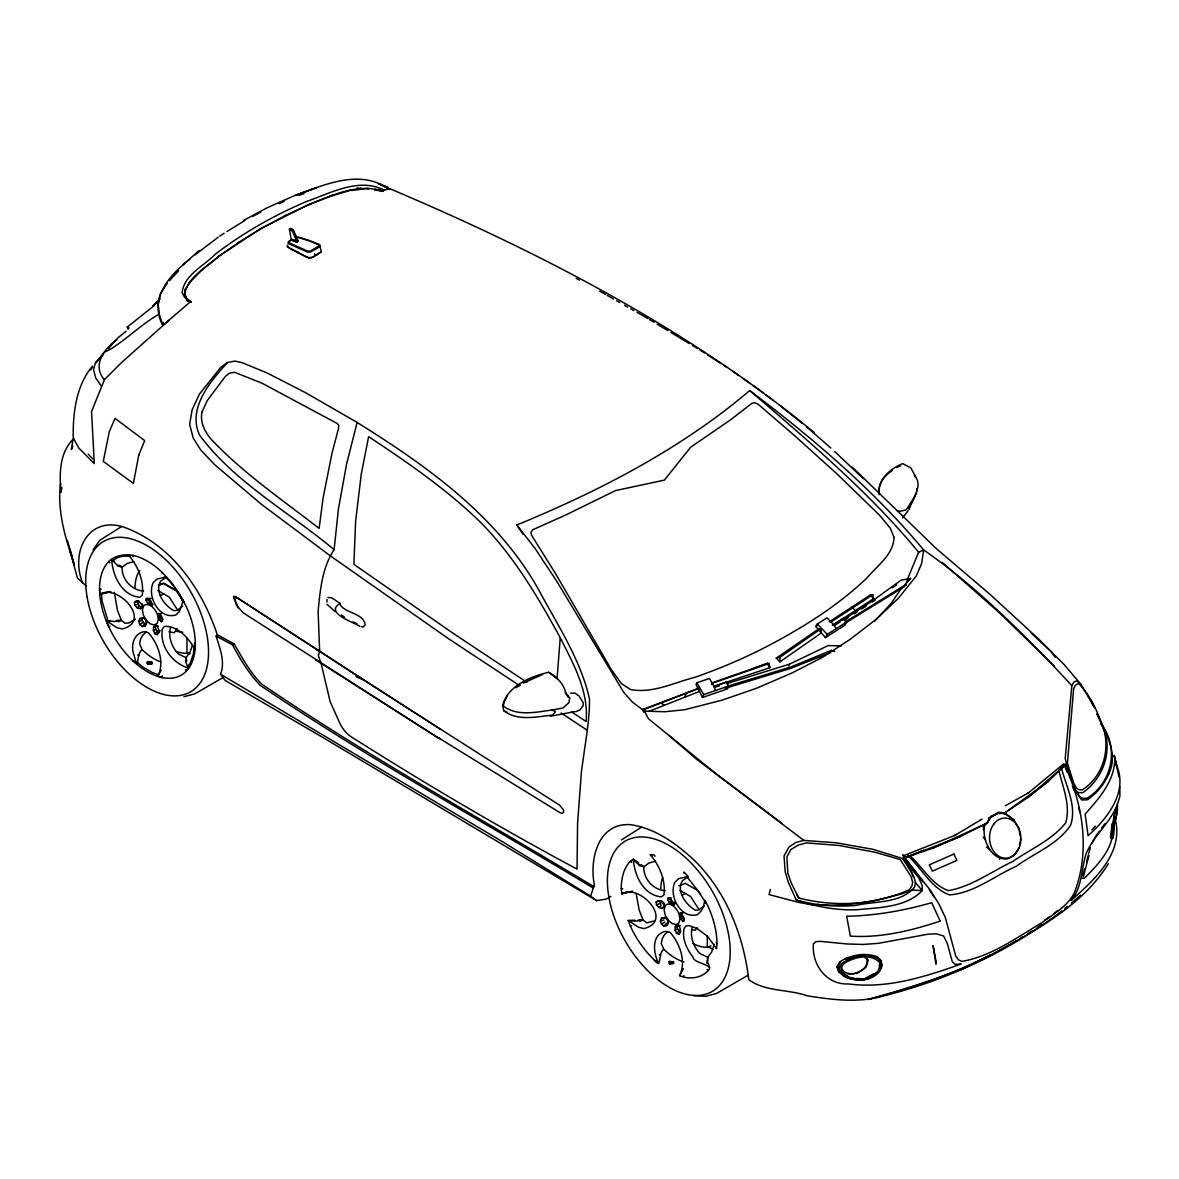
<?xml version="1.0" encoding="UTF-8"?>
<svg xmlns="http://www.w3.org/2000/svg" width="1179" height="1179" viewBox="0 0 1179 1179"><rect width="100%" height="100%" fill="white"/><g stroke="black" fill="none" stroke-linecap="round" stroke-linejoin="round"><path stroke-width="1.5" d="M186.945 638.06L186.945 652.105L190.025 653.873M707.312 935.979L707.312 946.192L712.823 949.375M287.514 245.114L287.381 247.015C313.024 259.115 285.672 248.121 287.484 245.777M1018.848 847.878L1014.323 854.996L1007.559 858.887C991.156 860.361 982.416 840.421 984.318 826.553L986.175 823.119M158.62 632.799L158.664 629.321L157.264 626.196L155.245 625.238L153.565 627.154L153.417 630.691L154.906 633.771L157.146 634.597L159.917 630.573M1114.243 821.041L1113.846 833.936L1112.534 838.623C1111.09 827.422 1118.458 816.664 1117.044 805.625L1119.903 796.297L1119.844 786.732M779.953 661.817L780.041 657.234L820.835 628.879L821.218 633.02L779.953 661.817L776.268 658.118L818.138 629.291L820.835 628.879M192.545 644.839L190.025 652.311L186.061 657.631L185.943 662.701L188.36 668.095L186.149 671.249M879.357 964.953L879.195 971.363L879.799 970.73M983.419 829.913L983.507 826.258L984.318 826.553M1114.302 821.07L1112.74 837.193C1111.502 825.993 1119.018 815.22 1117.265 804.211M1112.652 835.808L1112.681 835.513M502.652 705.499L503.787 710.701C517.537 721.504 536.519 716.685 552.361 715.137L555.545 711.703L552.14 710.009C535.988 712.131 516.549 716.788 502.652 705.499C507.722 685.677 530.579 676.451 548.677 672.295C556.856 676.864 564.107 684.188 565.964 693.665L565.272 692.53L568.307 697.32M1108.525 774.264C1119.21 753.455 1105.18 732.704 1096.883 714.017M151.811 663.777L151.855 662.185L147.375 661.905L147.67 664.16L151.811 663.777L147.67 664.16M673.489 963.39L673.548 961.799L669.053 961.519L669.363 963.774L673.489 963.39L669.363 963.774M678.957 925.81L680.357 928.934L680.312 932.412L678.839 934.21L676.599 933.385L675.11 930.305L675.243 926.768L676.938 924.852L679.929 925.839L676.938 924.852M907.904 855.07L908.169 855.35M291.434 240.148L297.137 242.196L291.434 240.148L289.415 229.227L290.727 228.475L293.527 230.347L298.479 241.415L298.036 240.663L296.843 241.489M162.171 573.362L162.23 572.419A67.719 39.099 60 0 0 132.623 555.338C124.119 553.983 115.085 555.353 108.689 561.602A67.719 39.099 60 0 0 115.38 639.062A67.719 39.099 60 0 0 179.473 676.053A67.719 39.099 60 0 0 186.164 606.33L179.473 593.877L171.368 582.411L162.23 572.419M683.849 872.976L683.908 872.033L687.961 876.454L686.856 876.719L700.635 894.109M557.063 678.559L560.246 637.721C537.034 595.38 512.113 553.025 477.244 519.084C444.203 487.708 406.549 461.726 368.614 436.672L361.29 474.002L355.631 521.103L353.877 564.358L453.473 633.536L526.866 682.258M880.109 969.285L881.774 965.07L880.89 960.369L877.235 956.817C864.885 952.028 850.501 955.093 839.802 961.858L837.046 966.588L838.505 971.614L843.663 976.035L851.886 979.292M186.709 300.601L191.145 302.104L186.267 298.258L184.572 294.278C187.446 276.697 207.18 267.191 219.161 256.035L260.515 228.785L307.041 205.367C330.68 196.082 357.134 182.391 382.983 191.352L384.148 190.011L390.161 188.832C540.277 252.439 687.858 328.72 814.35 432.634M644.486 712.013L644.736 709.286L699.265 688.168L699.456 691.439L649.231 711.246M351.489 190.526L367.995 188.375M1093.419 705.808L1081.025 684.498L1076.781 680.887L1073.981 681.904L1071.844 685.677L1065.212 758.406L1069.088 774.574M916.643 491.555L916.908 488.666M188.36 668.095C172.208 663.129 159.563 646.239 162.304 629.114L164.323 626.373C177.882 625.622 188.419 638.193 194.815 648.877L195.272 644.058L194.417 643.218M707.827 970.862C715.771 964.378 693.385 963.921 692.898 956.891C686.738 949.021 681.993 938.911 683.997 928.728L686.016 925.987L688.831 925.544L696.936 928.448L707.356 936.17L716.508 948.491L716.965 943.672A67.719 39.099 60 0 0 707.857 905.944L704.865 900.388L703.391 906.784L701.24 910.895L697.6 914.521C680.99 919.679 668.419 896.099 674.845 882.305L678.529 878.723L687.961 876.454M704.821 900.844L705.337 902.76M320.939 663.217L318.345 655.583L319.642 651.604L318.124 611.061C320.202 590.016 322.162 567.6 334.114 549.65L338.432 508.945L346.597 464.054L357.119 422.421L305.435 392.622L267.029 372.932L242.535 362.823L235.107 361.083L227.488 362.498L220.709 367.347L199.413 394.11L192.177 409.673L189.642 424.278L193.164 437.954L200.754 449.98L215.064 465.027L261.119 504.052L330.179 555.751L448.919 638.989L519.63 685.633M146.181 623.838L144.634 623.779L142.217 620.346L142.423 618.503L143.897 617.943L145.96 619.491L146.889 622.188L145.135 625.916L142.394 626.55L139.815 624.59L138.695 621.304L139.903 618.489L143.897 617.943M1111.134 833.582L1111.031 838.726L1112.003 837.65M1111.709 828.469L1115.776 807.969M1113.728 817.917L1115.806 808.809M321.101 663.335L330.12 701.608L340.318 724.215A27.795 18.51 69.7 0 0 351.371 736.934C425.059 783.563 500.161 827.967 577.062 869.115L577.563 823.281L581.483 771.154L584.843 747.339C587.26 731.289 589.662 715.181 589.485 698.911C580.775 660.314 558.566 626.638 540.011 592.241C499.056 517.168 428.006 466.707 357.119 422.421M152.297 605.623L150.941 601.113L148.48 598.785L146.358 598.46L146.034 600.199L147.699 602.97L152.297 605.623L152.916 604.252L151.059 604.296L148.746 599.698L149.571 598.446L151.059 598.652M674.845 902.952L674.609 903.866L672.752 903.91L670.895 901.729L671.264 898.059L668.051 898.074L667.727 899.813L669.392 902.598L672.074 904.794L673.975 905.236L675.081 901.994M185.516 288.767L184.985 294.544L186.798 298.596L191.145 302.104L188.006 300.674M185.619 660.697L186.061 657.631L178.338 654.05C171.648 647.035 167.993 636.704 170.601 627.169M706.884 963.39L707.754 957.245L711.718 951.925L714.238 944.453M438.352 737.73L560.01 812.685L562.354 813.333L563.562 812.331L563.547 809.958L559.612 805.154L362.881 679.59L235.446 596.574L233.707 596.427L236.478 605.254L243.228 612.829L439.148 738.496L315.825 659.975L320.865 662.082M60.63 483.154C56.798 510.92 65.641 538.995 74.498 565.124L70.327 551.875L77.475 578.182L86.524 586.214M161.228 621.701L162.481 621.289L162.51 618.651L161.066 615.438L159.224 613.434L158.06 613.787L159.474 619.638L161.228 621.701L162.731 619.506L159.327 615.998L159.666 613.817L161.287 613.566M682.921 921.315L684.409 919.119L681.02 915.611L681.359 913.43L682.98 913.18L679.738 913.401L681.153 919.252L682.921 921.315L684.174 920.917L684.188 918.264L680.917 913.047M72.921 439.723L71.359 449.523L72.862 446.384M163.409 322.265L162.894 325.419L189.893 302.178L184.587 297.196L182.155 292.731C183.953 274.84 204.1 265.894 215.418 254.104C243.405 232.676 274.28 215.241 306.673 201.417C330.857 193.032 358.667 177.322 384.148 190.011M61.824 487.561L61.043 492.306C59.304 473.752 59.274 452.677 73.673 438.691M770.359 889.497L769.017 894.581L798.817 902.421L814.91 905.339L817.371 904.396C837.665 906.445 858.12 903.954 878.001 899.842L901.036 894.065L912.325 890.071L922.199 890.602L915.42 882.526L914.727 886.873C901.11 903.821 874.774 900.889 855.364 905.501C835.498 907.005 815.337 905.575 796.193 899.872L788.191 882.039L785.155 871.561L784.05 855.954L788.854 847.111L795.825 842.484L803.842 840.406L836.368 842.823L872.976 849.322L902.716 858.563L918.706 877.633L922.14 885.429L922.199 890.602C905.988 907.609 878.827 907.491 856.735 909.761C836.088 910.483 815.647 906.666 796.193 899.872M1020.395 840.362L1020.705 838.578M159.637 296.386L158.222 304.506L159.416 314.705L162.894 325.419C148.274 299.481 169.717 274.368 189.819 259.351M692.294 926.782C689.686 936.332 693.34 946.649 700.031 953.664L707.754 957.245L707.636 962.315L709.655 967.325M238.232 607.848L233.707 596.427M610.855 896.423L606.183 899.12L596.603 900.609L590.605 896.158L594.349 884.972C589.323 859.506 597.782 822.721 630.308 824.652C655.76 828.277 676.938 844.076 695.212 861.186C726.883 892.96 743.522 935.875 748.783 979.705C765.304 991.848 788.338 989.137 807.114 995.769C832.521 999.836 859.196 1003.3 884.309 995.724C948.343 979.69 1009.519 950.996 1061.984 910.851M1019.54 844.827L1020.115 841.85M503.418 705.278L504.008 702.758M837.532 968.224L837.164 966.957M1110.412 836.884L1112.298 823.428M1082.823 875.791L1084.665 868.835M1086.522 861.864L1088.364 854.908M1083.368 876.675L1088.939 855.586M1088.748 853.449L1090.31 847.642M378.091 189.303L382.983 191.352L374.937 189.966L375.173 189.185M146.373 631.885L142.747 635.186L140.507 639.239L139.594 643.911L142.173 649.762C136.071 652.798 138.886 675.361 134.303 656.025C130.368 647.079 133.035 633.698 143.956 631.708L148.407 632.755C158.089 643.675 164.986 662.097 157.883 676.068L162.201 677.512M668.066 931.498L664.44 934.8L662.2 938.852L661.272 943.524L663.851 949.375C658.074 951.733 661.846 970.45 654.345 960.06A67.719 39.099 60 0 1 630.382 926.208L631.679 925.78M1112.077 838.151C1108.009 854.392 1095.748 866.919 1084.208 878.399L1082.219 878.178M865.71 967.871L868.289 959.957M1108.319 863.75C1082.882 905.295 1036.577 929.568 995.194 952.941C955.019 974.178 911.367 987.28 867.921 999.483C919.9 986.469 970.671 968.033 1016.829 940.488M916.496 492.984L908.98 509.24L910.792 502.947C915.258 495.342 922.597 483.316 914.27 475.771M308.441 257.67L311.3 258.009L321.233 251.79L319.789 245.099L310.902 241.503M596.603 900.609L322.235 737.111L225.233 680.504L220.488 674.182C225.557 661.817 219.707 648.096 216.125 636.1L217.304 634.774C202.552 590.399 172.959 547.012 128.349 528.87C89.899 512.452 69.443 550.608 82.751 583.31M134.45 602.454L139.166 601.172L136.233 601.113L134.45 602.454L134.819 605.328L137.339 607.907L140.522 608.703L142.526 607.229L142.467 603.869M662.215 908.316L664.484 906.061L662.215 908.316L659.032 907.521L656.511 904.941L656.143 902.068L657.926 900.727L660.844 900.785L656.143 902.068M321.219 251.687L316.503 255.209L316.812 254.413M907.123 579.98L918.633 552.214L923.688 549.974C978.658 588.203 1026.452 636.631 1071.844 685.677M169.186 320.025L121.113 362.97L104.43 379.667L91.535 411.559L94.305 463.642L78.787 447.991L73.216 437.881C72.936 412.959 75.928 386.005 92.463 366.153M667.874 923.452L666.828 925.53L664.086 926.163L661.507 924.203L660.373 920.917L661.581 918.102L665.575 917.557M696.863 682.774L696.052 684.616L702.463 697.452L727.428 688.919L728.71 685.986L726.382 681.993L714.047 686.429L709.449 678.485L696.863 682.774L703.716 694.593L702.463 697.452M788.795 665.781L789.517 664.145L828.115 645.591L841.364 645.827M1111.576 826.184L1111.944 824.74M145.135 625.916L146.889 622.188M666.828 925.53L668.581 921.801M673.975 905.236L674.609 903.866M683.894 977.126L679.561 975.681C686.664 961.71 679.782 943.288 670.085 932.368L665.649 931.322C650.749 934.652 653.431 953.236 658.663 963.626M915.435 882.57L913.769 876.292L902.716 858.563L932.589 848.232L960.03 836.648L986.956 823.178L990.36 817.622M157.912 676.009L161.125 670.144M679.605 975.622L683.437 968.652M988.37 818.639L988.872 817.681M684.645 696.877L687.003 692.397M834.791 651.471L831.328 650.381L830.06 652.783L790.21 668.552L725.173 688.344M1117.102 805.522C1109.424 823.237 1093.758 835.926 1086.124 853.625C1081.217 869.203 1082.204 887.816 1070.945 900.623C1094.112 880.035 1124.147 853.493 1115.157 818.815M1092.005 842.941L1094.127 838.962M504.303 701.49L507.353 695.875M140.522 608.703L142.806 606.448M815.868 626.55L817.312 623.986L827.024 617.825L833.73 624.649L843.177 618.385L846.537 622.026L844.695 625.283L825.433 637.618L815.868 626.55L818.123 625.091M825.433 637.618L827.275 634.361L846.537 622.026M841.953 620.522L843.177 618.385M159.784 630.721L157.5 631.207L155.952 629.468L155.23 627.007L156.173 625.386L158.237 626.226L157.264 626.196M678.839 934.21L680.725 931.218L677.63 929.081L676.923 926.62L677.866 924.999M840.391 962.315L837.724 967.163M150.47 662.008L149.586 663.482L146.874 663.202M671.278 963.096L672.163 961.622M932.589 848.232L986.956 823.178L990.64 817.415M159.917 294.765L167.241 283.122M191.337 280.558L184.97 289.71M157.146 634.597L159.047 631.605M986.956 823.178L990.964 816.9L997.965 812.862L1004.847 812.847L1028.059 797.372L1048.116 781.53L1066.037 764.272L1074.482 787.705L1078.608 795.088L1081.968 798.36L1087.038 798.198C1112.328 782.959 1119.564 747.221 1101.053 723.862C1114.582 747.309 1104.06 778.169 1082.69 792.73L1078.122 792.553L1075.189 790.343M90.739 369.941L92.596 367.082M1009.887 857.752L1014.087 855.335L1015.517 853.139M910.792 502.947L906.15 509.844L900.432 511.244L896.939 510.522M902.141 587.275L891.191 603.353L874.317 621.407M93.082 549.827L99.802 540.277L121.496 526.615M177.071 628.658L174.241 632.696L168.906 631.856M187.343 667.137L190.379 662.819L193.4 653.844L194.034 647.138L194.815 648.877M697.128 927.637L695.345 930.172L691.985 929.656M1094.834 837.635L1099.418 831.166M1101.54 828.218L1104.738 823.797M902.657 517.964L908.11 510.581M845.476 622.984L902.097 588.085L910.645 578.462L901.124 580.142L873.197 600.317L843.191 619.903M995.931 813.495L1005.672 813.466L1013.734 819.597L1018.995 828.925L1020.203 835.911M150.381 605.181L151.059 604.296M672.074 904.794L672.752 903.91M142.394 626.55L144.634 623.779M664.086 926.163L666.327 923.393M202.935 268.974L189.244 282.872M880.241 959.75L878.782 959.75L879.431 958.984M664.219 906.843L664.145 903.482L662.524 901.375L657.926 900.727M95.661 363.147L103.325 354.584M1067.128 772.112L1063.841 763.712L1028.471 792.848L1005.392 805.684M1091.872 829.942L1095.306 826.155M169.525 280.631L178.692 270.669M182.73 606.183L176.968 610.427L173.726 610.604C164.397 605.49 154.287 591.799 160.683 581.114L166.563 577.12M704.423 905.796L698.661 910.041L695.418 910.217C686.09 905.104 675.98 891.412 682.376 880.728L688.256 876.734L686.856 876.719M878.841 971.216L879.814 970.022L878.517 971.069M1080.583 895.112L1071.431 903.114M219.161 256.035L201.388 270.256M154.906 633.771L157.5 631.207M676.599 933.385L679.192 930.82M877.544 972.513L874.98 975.004L865.828 978.909M875.496 974.959L878.944 971.599M904.042 586.936L906.165 584.298M876.837 618.695L898.221 598.46L916.304 575.942L921.624 563.488L923.688 549.974C873.212 489.536 812.464 437.881 749.741 390.544C681.108 448.845 599.743 490.847 516.844 525.009L522.975 534.19M227.488 362.498C210.54 381.171 186.813 408.715 199.782 435.464C235.24 482.918 289.297 512.172 334.114 549.65M137.339 607.907L139.402 606.035L141.318 607.288M659.032 907.521L661.095 905.649L659.842 901.64M1028.059 797.372L1066.037 764.272M160.211 298.729L152.533 306.172L159.121 300.571M239.809 241.636L217.363 257.346M135.379 619.122L129.012 622.969L125.003 623.249L121.349 620.272L117.473 610.427L114.334 592.359M182.716 264.98L199.148 250.596M194.948 254.87L218.159 237.244M991.848 816.384L998.952 812.729L1004.847 812.847L1048.116 781.53M990.316 817.71L997.08 813.377M1064.681 908.641L1067.378 906.43M126.02 331.284L117.871 337.916L109.028 347.717L108.954 350.075C126.536 339.699 141.259 324.107 159.371 314.041M159.474 619.638L160.816 618.548M681.153 919.252L682.508 918.161M116.736 339.729C104.312 348.483 91.726 365.696 104.43 379.667M128.113 329.309L127.244 327.069L154.125 305.715M847.362 957.879L846.375 958.674L851.444 957.51M1053.702 913.725L1057.828 910.483M262.504 227.709L238.217 242.653M876.557 619.004L850.088 639.401L822.721 657.204L791.802 673.062L756.785 688.153L722.02 700.179L684.542 709.758L664.868 711.733L644.486 711.173L632.312 701.991L623.72 692.309L556.503 580.834L535.163 548.589L516.844 525.009M117.369 565.876L122.174 567.143L127.244 563.4L133.831 561.661M639.062 865.489L643.867 866.757L648.936 863.013L655.524 861.289M906.695 581.35L910.645 578.462M892.532 470.362C884.839 475.343 877.589 483.434 879.505 493.294M999.409 859.093L1000.205 858.533M1037.019 927.873L1041.44 924.734M872.195 602.115L875.069 600.082M892.341 587.879L896.659 584.843M621.495 839.89L641.597 827.142M628.834 892.105L621.731 893.77L621.274 888.421A67.719 39.099 60 0 1 630.382 861.215L633.374 859.123L638.62 862.94M859.889 955.565L863.588 954.563M832.315 625.489L873.595 598.667L872.769 594.761L870.367 594.982L829.176 621.864M292.097 239.293L288.826 241.518L288.737 242.668L307.719 251.127L310.165 251.068L319.214 245.836L319.155 244.525L309.001 240.413L298.39 237.097L295.826 237.465M291.685 239.75L288.236 242.078L288.162 243.449L307.601 252.129L310.445 252.026L315.309 249.388L319.833 246.603L319.789 245.099M286.011 215.256L260.515 228.785M139.815 624.59L143.086 622.394M661.507 924.203L664.779 922.007M515.989 687.799L520.219 684.984M830.443 622.35L872.769 594.761M840.185 621.864L834.172 625.784L835.882 627.98M845.166 619.727L848.173 617.781M854.171 613.861L857.177 611.901M861.687 608.968L866.182 606.021M844.975 622.173L906.076 584.416M1044.977 919.929L1049.59 916.982M219.633 236.139L224.069 233.339M227.016 231.482L244.952 220.473M292.701 240.207L293.556 239.676L294.249 240.693M905.192 585.432L906.386 584.696L905.516 585.093M864.178 968.829L856.47 973.618L856.396 972.793C862.114 971.231 869.395 965.292 866.521 958.733L863.912 956.198M1019.938 938.558L1023.063 936.627M1027.734 933.739L1032.421 930.85M310.711 203.805L284.183 216.111M1028.56 792.76L1027.322 793.496M982.019 819.125L954.651 835.484L903.055 855.91M289.415 229.227L291.92 230.568L293.114 229.876M291.92 230.568L293.527 230.347L290.727 228.475M147.699 602.97L149.202 602.115M160.373 595.66L163.557 593.818M223.347 677.38L194.786 693.871L183.924 696.715M669.392 902.598L670.895 901.729M682.066 895.274L685.25 893.431M748.223 975.166L716.478 993.484L705.617 996.329L693.34 995.548M165.222 577.076L166.268 576.84L156.836 579.11L153.152 582.691C146.727 596.486 159.298 620.066 175.907 614.907L179.547 611.282L183.172 600.774L183.069 601.879A53.748 31.022 60 0 0 165.443 576.944M955.889 834.732L954.474 835.528M297.933 252.38L308.22 257.67L311.61 257.346M846.021 959.146C847.082 957.127 876.734 952.912 860.567 955.963M990.286 816.782L992.954 815.293M845.328 958.763L846.404 958.218M865.666 978.172L873.698 973.736M875.791 973.338L864.752 979.44L860.611 980.073M312.612 257.302L315.206 255.902M243.405 220.502L267.191 207.769L293.807 195.935L316.856 187.535L295.988 195.213C324.343 184.72 359.094 169.098 387.36 188.154M308.633 204.66L329.811 196.569L351.209 190.055M118.357 621.864L121.349 620.272L116.412 620.449M640.035 921.477L643.041 919.885L646.696 922.862L654.625 920.887M252.91 216.288L260.854 212.102M361.496 626.594L363.044 627.125L365.166 624.841C363.78 613.272 346.346 613.596 340.2 604.974L340.112 603.442C324.181 612.726 353.125 622.099 359.875 626.285M332.242 195.301L329.619 196.23M961.342 969.61L990.345 955.019M523.049 683.113L542.502 674.535M153.417 630.691L155.952 629.468M675.11 930.305L677.63 929.081M361.496 188.419L360.361 188.434M108.247 350.428L104.459 352.167L95.366 362.808L93.568 369.72L95.779 378.105L101.453 386.211M923.599 850.236L904.72 857.885L906.297 856.676L904.72 857.885L930.452 890.381L939.236 904.588L945.249 917.291L955.668 955.786L958.321 959.721L961.813 961.401C991.038 956.478 1016.534 937.659 1041.691 922.862C1053.378 913.931 1067.614 906.474 1074.393 892.709C1090.383 851.061 1083.088 805.095 1064.858 765.436L1059.715 767.853M621.731 893.77C639.637 883.204 674.462 920.932 643.852 928.58L638.576 927.298L628.186 920.445L634.818 920.195M216.125 636.1L232.514 644.839L234.267 644.043C242.299 658.059 250.169 672.487 261.635 684.041C368.894 756.992 482.977 819.729 594.01 886.741M279.069 203.687L284.11 201.476M576.089 711.585L580.053 709.861L583.089 705.808L583.296 703.008L579.272 696.214L574.851 693.001L570.621 693.164M896.482 467.518L900.623 465.764M134.819 605.328L138.238 603.928L138.164 602.027M656.511 904.941L659.931 903.541M831.328 650.381L790.917 666.931L727.649 686.178M158.605 585.123L163.675 583.148L176.909 590.782L183.747 601.349M158.575 585.373L163.409 583.472L176.57 591.062L183.732 602.145M678.971 885.842L685.353 883.351L697.865 890.572L705.823 902.863M998.525 812.862L1004.847 812.847L998.23 812.184M711.084 945.867L707.783 947.164A44.286 25.57 60 0 1 692.913 943.406M902.716 858.563L960.03 836.648M643.719 712.087L642.422 709.537L699.265 688.168M299.098 195.39L304.049 193.592M751.981 668.92L767.278 663.394L769.076 663.541L769.931 667.623L713.619 686.502M711.571 683.525L769.076 663.541M711.821 682.965L767.529 663.423L769.784 667.388M703.716 694.593L728.71 685.986M109.986 626.167L108.689 626.594L106.493 620.832L109.839 620.714M110.87 591.504L100.082 594.157L99.581 588.807M622.306 893.579L632.563 891.118M142.733 617.796L145.96 619.491M664.411 917.409L667.653 919.104M327.968 597.488L331.83 597.827L340.112 603.442M719.485 685.839L714.238 687.475L715.344 689.921M726.485 683.673L789.517 664.145M158.237 616.308L159.327 615.998M679.929 915.921L681.02 915.611M1062.692 766.041L1064.858 765.436M138.695 621.304L142.217 620.346M660.373 920.917L663.895 919.959M367.951 188.905L369.292 188.537M856.396 972.793C850.752 975.107 841.438 973.176 841.423 966.412M107.142 592.477L100.038 594.157C117.944 583.59 152.769 621.318 122.159 628.967L116.883 627.685L106.493 620.832L114.614 621.51L121.349 620.272M776.268 658.118L780.041 657.234M868.407 978.688L864.752 979.44L848.585 978.025M986.484 847.244L987.825 846.979M864.236 979.233L860.08 979.941L852.343 979.159M552.14 710.009L563.017 707.945L568.912 702.64L569.752 698.071L567.202 694.505M550.313 716.242L574.969 711.63M146.034 600.199L148.746 599.698M667.727 899.813L670.424 899.312M636.144 893.505L639.165 910.041L643.041 919.885L636.292 921.123L629.159 920.784M374.937 189.966L376.971 189.627M440.445 729.344L237.244 597.856L234.238 597.193M642.422 709.537L644.736 709.286M153.565 627.154L155.23 627.007M675.243 926.768L676.923 926.62M638.104 920.062L643.041 919.885M847.701 973.81L854.716 973.662M146.358 598.46L149.571 598.446M139.903 618.489L142.423 618.503M661.581 918.102L664.116 918.117M158.06 613.787L159.666 613.817M679.738 913.401L681.359 913.43M143.602 590.988C131.856 590.591 121.304 578.933 122.174 567.143L119.551 565.242M665.295 890.617C653.534 890.219 642.997 878.547 643.867 866.757L641.243 864.855M147.375 661.905L151.855 662.185M669.053 961.519L673.548 961.799M855.866 979.174L862.247 979.513M984.391 837.282L983.227 837.208L985.467 839.831M633.374 859.123C634.243 875.245 643.498 895.406 661.493 896.851L663.983 894.787C665.796 880.345 659.606 865.578 650.277 854.701L654.316 854.952L655.023 856.322M1005.274 813.982L1013.984 820.201M858.003 979.882L860.331 980.117M857.074 978.349L860.567 978.703M846.979 977.332L851.474 979.071M357.06 187.992L360.45 188.434M1000.838 812.773L1005.996 814.026M668.051 898.074L670.173 898.398L674.211 903.556M155.245 625.238L156.173 625.386M176.776 631.399L182.73 632.253M386.609 188.036L390.161 188.832M798.714 897.956C834.82 907.388 875.437 905.089 909.377 889.688L911.868 886.077L912.664 882.467L911.279 876.97L900.284 859.609L875.216 852.27L838.829 845.446L806.274 842.897L798.139 845.122L790.829 849.632L786.865 856.912L787.852 873.153L791.227 882.938L798.714 897.956L797.137 895.185M136.233 601.113L139.343 601.953L141.937 604.488L142.526 607.229M298.538 237.465L309.429 240.914M158.605 674.668L152.651 672.678L142.865 667.063L136.897 662.141M99.537 588.822L101.085 589.338M621.23 888.435L622.763 888.951M294.868 240.148L297.491 241.076M904.868 857.767L910.247 867.552L912.914 876.528M378.076 189.51L382.983 191.352M387.95 187.21L378.71 183.703L387.464 188.257M844.798 976.595C856.956 983.08 877.088 981.016 881.921 966.323L881.067 961.813L877.544 958.365C865.931 953.826 852.004 956.552 841.85 963.42L839.094 967.871L840.155 972.498L844.311 976.359M503.787 710.701L506.852 711.924M352.919 621.922L356.928 623.603M356.161 676.79L362.881 679.59M1078.756 807.733L1079.802 812.523M122.174 567.143L116.765 564.756L111.696 559.509L114.304 561.425M643.867 866.757L638.443 864.369L633.816 860.066M903.718 856.234L922.951 881.892M234.267 644.043L217.304 634.774M587.275 730.258L561.13 713.015M299.407 253.5L306.791 257.346M576.222 278.391L579.39 280.057M188.124 300.498L191.145 302.104M127.244 327.069L129.1 328.071M599.61 291.095L605.667 294.529M607.229 295.428L613.507 298.994M616.632 300.778L619.771 302.561M624.472 305.243L627.611 307.026M630.75 308.81L633.889 310.593M637.014 312.376L647.993 318.625M679.885 890.337L690.614 896.541L698.852 909.26M157.883 590.546L169.245 597.105L177.941 610.56M220.488 674.182L502.785 841.88L590.605 896.158M593.214 888.067C482.064 820.731 367.553 758.289 260.043 685.205C248.769 673.312 240.162 659.238 232.514 644.839M649.526 319.553L654.124 322.324M657.175 324.181L667.889 330.651M670.954 332.493L689.317 343.59M692.382 345.447L696.966 348.218M439.148 738.231L440.298 738.953M186.267 298.258L185.825 297.359M184.572 294.278L184.646 293.615M654.316 960.119L658.648 962.889M136.97 663.276L132.623 660.505L136.985 663.998M700.031 350.06L704.511 352.948M707.488 354.879L720.914 363.53M723.906 365.461L726.883 367.391M571.343 711.733L586.11 721.504C588.837 691.115 573.362 663.88 560.246 637.721M315.736 649.054L319.627 651.678M732.778 371.341L738.614 375.408M742.976 378.459L750.257 383.529M753.16 385.562L763.167 392.843M987.678 848.084L990.065 849.75M660.653 702.625L663.836 704.895M237.141 597.797L235.623 597.046M341.468 614.937L344.401 617.089M548.677 672.295L557.579 678.853L554.41 676.407M765.982 394.965L773.026 400.256M780.071 405.561L802.324 423.438M1030.402 632.312L1051.211 651.736L1055.22 657.41M803.842 840.406L717.525 774.957L648.494 718.792L644.486 711.173M782.178 823.546L696.789 759.453L668.994 735.46M806.495 426.813L830.812 448.005M335.116 611.533L326.951 604.311M659.385 954.474L660.476 955.373M137.707 654.861L138.783 655.76M749.741 390.544C808.765 441.344 868.967 491.952 918.633 552.214M942.183 562.354L999.026 612.432L1054.483 666.327M834.806 451.616L863.323 478.645M843 972.631L848.349 977.479M630.382 861.215L631.679 862.424M108.689 561.602L109.986 562.81M840.951 970.641L848.836 978.025M852.137 467.046L936.097 548.427L990.213 594.54L1038.611 639.018L1064.401 664.853L1081.025 684.498M297.079 251.923L297.933 252.733M864.929 956.685L867.169 958.866M841.467 969.477L844.827 972.749M650.277 854.701L651.736 856.116M661.036 901.567L663.63 904.101M716.11 942.832L716.994 943.731M233.973 598.578L234.031 598.917M307.454 257.273L308.22 257.67M88.174 454.092L92.861 458.926M817.312 623.986L827.275 634.361M910.085 855.925C922.803 867.199 931.734 884.574 948.255 890.631C971.363 886.682 991.465 871.546 1012.481 861.643C1030.299 849.234 1052.051 840.082 1065.698 822.824C1070.9 805.257 1062.647 787.13 1058.801 770.064M852.196 607.082L854.834 610.044M870.367 594.982L873.595 598.667M904.588 858.327L905.354 859.24M908.125 856.057L908.022 855.925C921.934 868.378 931.263 888.214 949.463 894.905C973.677 893.196 994.516 875.923 1016.313 866.226C1034.396 853.051 1058.359 844.223 1070.709 824.917C1077.031 805.67 1065.875 785.862 1061.262 767.441L1061.262 767.441M929.273 889.821L934.092 896.924M902.746 854.554L904.544 857.221M1017.993 827.26L1018.995 828.925M1100.228 720.369C1095.615 706.973 1088.63 693.503 1078.593 683.496L1075.896 684.763L1073.642 688.536L1067.437 763.108L1073.73 783.18L1076.398 787.94L1078.918 789.635L1082.145 789.945C1107.361 773.837 1112.784 738.791 1097.089 714.091M767.278 663.394L769.931 667.623M1073.185 787.911L1081.718 799.996L1087.392 799.775C1097.045 793.349 1104.605 783.755 1109.056 773.306M820.275 628.967L820.938 630.072M72.494 557.284L67.35 540.409M138.238 603.928L139.402 606.035M983.507 826.258L984.303 827.776M132.623 555.338L133.33 556.709M1090.03 698.69L1094.525 707.842M716.051 947.459L716.493 948.461M915.788 476.876L910.733 467.871L902.731 463.627C890.322 468.549 876.94 479.897 879.092 494.679M292.333 231.04L297.137 242.196L296.916 241.444M707.194 969.374L707.857 970.951A67.719 39.099 60 0 1 683.908 977.214L683.864 975.475M185.501 669.76L186.164 671.337M1072.374 785.568L1074.349 790.608M108.159 621.421L102.101 601.128L101.453 593.685M628.186 920.445L630.397 926.149M698.882 688.168L699.339 689.376M838.166 968.652L839.197 971.982M314.557 253.736L315.058 255.416M667.211 919.252L668.125 922.656M145.533 619.638L146.432 623.043M1118.959 776.843L1114.199 755.474L1116.69 765.215M1114.199 755.474L1116.94 766.822M186.061 657.631L186.827 661.11M881.096 960.797L881.568 964.009M111.681 559.509C112.55 575.632 121.82 595.793 139.8 597.237L142.291 595.174C144.118 580.731 137.914 565.964 128.585 555.088L130.044 556.503A53.733 31.022 60 0 0 112.432 561.086M670.173 961.666L670.365 963.066M148.48 662.053L148.672 663.453M878.694 958.306L878.782 959.75M711.748 683.525L711.792 684.527M162.171 675.847L162.23 677.601M326.996 599.418L327.01 601.968M187.476 653.181A49.43 28.547 60 0 1 176.069 651.383M135.04 587.953A49.43 28.547 60 0 1 139.726 570.474M160.83 661.891A49.135 27.515 58.6 0 1 142.187 649.717M684.012 961.976A49.135 27.515 58.6 0 1 663.865 949.331M660.815 888.715A44.286 25.57 60 0 1 662.701 877.441M201.992 412.002C199.796 422.583 204.895 431.941 211.572 439.723C243.64 473.486 282.444 499.984 319.126 528.384L323.075 498.172L331.859 453.827L338.55 428.301L338.727 425.295L337.047 423.379L262.092 383.249L234.65 372.299L229.448 373.139L225.41 376.366L207.401 400.374L201.992 412.002M936.111 961.696L935.979 964.201L933.075 945.573L936.111 961.696M1114.641 761.516C1113.507 782.576 1098.297 799.053 1085.152 814.129L1088.084 835.734C1108.26 817.695 1130.307 789.355 1114.641 761.516M813.436 943.76C811.506 964.304 826.287 984.966 848.349 983.92C887.08 989.093 925.088 976.816 961.121 964.024L955.255 964.363L952.308 961.769L947.356 943.568L943.568 935.934L936.347 933.842L928.094 934.181L878.414 943.333L863.279 944.453L847.436 943.996L819.832 941.314L815.883 941.741L813.436 943.76M894.036 537.432C893.373 555.029 877.088 565.611 866.919 578.019C844.09 599.625 818.226 617.634 790.991 633.226C760.499 651.029 728.313 665.708 694.976 677.291C673.931 682.612 652.827 693.709 630.573 689.538L621.451 683.643L611.547 669.908L555.53 573.613L531.493 535.133L530.933 532.23L532.82 529.754L566.126 514.81L615.497 490.597L664.366 480.118L690.717 447.165L730.332 420.004L752.128 403.13L755.135 402.791L758.141 404.279L794.572 435.611L837.385 474.282L879.534 515.194L890.41 528.354L894.036 537.432M138.739 455.227L133.374 483.405L103.295 461.402L109.249 431.779L115.056 418.383L144.693 440.622L138.739 455.227M143.455 606.168L142.394 610.147L143.455 615.35L146.373 620.39L150.352 623.927L154.316 624.988L157.234 623.308L158.295 619.329L157.234 614.126A11.245 6.499 60 0 0 143.455 606.168M665.148 905.781L664.086 909.761L665.148 914.963L668.066 920.003L672.03 923.54L676.009 924.601L678.927 922.921L679.988 918.942L678.927 913.74A11.245 6.499 60 0 0 665.148 905.781M880.286 966.471C875.054 981.37 851.99 982.918 841.983 972.13L841.025 967.885L843.516 963.803C853.478 957.245 870.117 952.853 879.505 962.329L880.286 966.471M953.885 854.038L929.332 864.826L932.383 871.148L956.935 860.361L953.885 854.038M940.164 921.123C911.338 930.644 880.949 938.175 850.354 936.111L846.669 916.23C875.525 915.759 904.013 910.556 931.734 902.701L940.164 921.123M993.794 824.062A20.058 15.681 87.3 0 0 1001.619 857.546A20.058 15.681 87.3 0 0 1020.248 832.816A20.058 15.681 87.3 0 0 993.794 824.062M87.04 596.662A86.863 50.152 60 0 0 188.227 693.031A86.863 50.152 60 0 0 166.106 560.113A86.863 50.152 60 0 0 87.04 596.662M608.732 896.276A86.863 50.152 60 0 0 709.905 992.644A86.863 50.152 60 0 0 687.784 859.727A86.863 50.152 60 0 0 608.732 896.276"/></g></svg>
